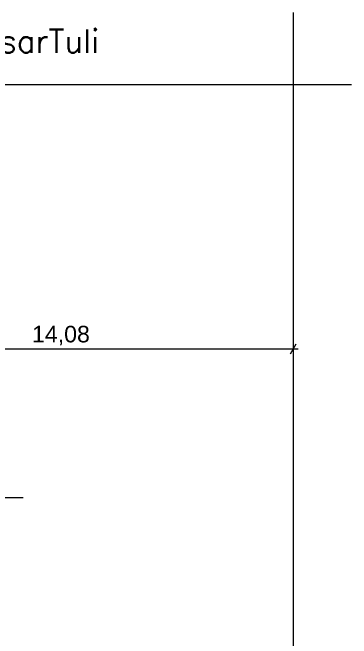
# Model space of a CAD drawing. Header units: metres. Extents: x 476297 to 476657, y 4620828 to 4621206.
# Drawn here: x 476438.05 to 476448.29, y 4621110.8 to 4621129.7 of the extents above; entities that cross this region are included whole.
import ezdxf

# ---------------------------------------------------------------- set-up
doc = ezdxf.new("R2010")
doc.units = ezdxf.units.M
doc.header["$MEASUREMENT"] = 0
for name, color, linetype in [('Annotation - Text_Pen_No__7_Pen_No__7', 7, 'Continuous'), ('New_________ _________ ___2', 7, 'Continuous'), ('Newshenobebi', 7, 'Continuous'), ('NewStructural - Bearing', 7, 'Continuous'), ('zoma', 7, 'Continuous')]:
    doc.layers.add(name, color=color, linetype=linetype)
doc.styles.add('GENERATED_STYLE_2', font='arial.ttf')
doc.linetypes.add('Break', pattern='A,0,[1,A-1 áƒ¡áƒ\x90áƒ®áƒšáƒ˜ - áƒ›áƒ¨áƒ”áƒœáƒ”áƒ‘áƒšáƒ”áƒ‘áƒ¡1.Shx,S=0.015679,R=0,X=0,Y=0],-1.975557,0', length=1.975557)
doc.dimstyles.new('GENERATED_STYLE__10', dxfattribs={"dimtxt": 0.5, "dimasz": 0.228, "dimexe": 0.18, "dimexo": 0.003, "dimgap": 0.09, "dimtad": 1, "dimtih": 1, "dimtoh": 1, "dimzin": 0, "dimdsep": 46, "dimtxsty": 'GENERATED_STYLE_2', "dimblk": 'ARROWHEAD_2', "dimblk1": 'ARROWHEAD_2', "dimblk2": 'ARROWHEAD_2', "dimcen": 0.09, "dimclrd": 1, "dimclre": 1, "dimclrt": 1, "dimadec": 0, "dimazin": 0, "dimtfac": 1, "dimtdec": 4, "dimtmove": 0, "dimatfit": 3, "dimfxl": 1, "dimtolj": 1, "dimtzin": 0, "dimarcsym": 0})

# ---------------------------------------------------------------- blocks, each defined once
blk = doc.blocks.new('*D309', base_point=(476844.527, 4621385.791))
at = {"layer": 'zoma', "color": 1, "linetype": 'Continuous', "lineweight": 0, "transparency": 16777216}
for p, q in [((476432.542, 4621119.699), (476432.368, 4621119.399)), ((476432.455, 4621119.324), (476432.455, 4621119.774)), ((476446.446, 4621119.399), (476446.62, 4621119.699)), ((476446.533, 4621119.324), (476446.533, 4621119.774)), ((476432.308, 4621119.549), (476432.455, 4621119.549)), ((476432.455, 4621119.549), (476446.533, 4621119.549)), ((476446.533, 4621119.549), (476446.68, 4621119.549))]:
    blk.add_line(p, q, dxfattribs=at)
at = {"layer": 'zoma', "color": 1, "lineweight": 0, "transparency": 16777216, "insert": (476438.639, 4621119.649), "char_height": 0.5, "attachment_point": 7, "style": 'GENERATED_STYLE_2'}
blk.add_mtext('\\A1;{\\pql;\\fArial CYR|b0|i0|c204|p34;14,08}', dxfattribs=at)
blk = doc.blocks.new('ARROWHEAD_2')
at = {"color": 0, "linetype": 'Continuous', "lineweight": 0}
for p, q in [((0, 0), (-1, 0)), ((-0.378, -0.655), (0.378, 0.655))]:
    blk.add_line(p, q, dxfattribs=at)

msp = doc.modelspace()

# ---------------------------------------------------------------- linework, layer by layer
at = {"layer": 'New_________ _________ ___2', "color": 1, "linetype": 'Continuous', "lineweight": 0}
msp.add_lwpolyline([(476377.767, 4621097.321), (476408.089, 4621096.34), (476446.534, 4621095.306), (476446.533, 4621129.705)], dxfattribs=at)
at = {"layer": 'Newshenobebi', "color": 1, "linetype": 'Continuous', "lineweight": 0}
msp.add_lwpolyline([(476438.376, 4621115.044), (476436.902, 4621115.044)], dxfattribs=at)
at = {"layer": 'NewStructural - Bearing', "color": 1, "linetype": 'Break', "lineweight": 0}
msp.add_line((476377.634, 4621127.534), (476448.289, 4621127.534), dxfattribs=at)

# ---------------------------------------------------------------- texts
at = {"layer": 'Annotation - Text_Pen_No__7_Pen_No__7', "color": 7, "linetype": 'Continuous', "lineweight": 0, "insert": (476440.667, 4621129.192), "char_height": 0.7, "attachment_point": 3}
msp.add_mtext('\\A1;{\\pqr;\\Ftxt.shx;3\\Ftxt.shx; sarTuli}', dxfattribs=at)

# ---------------------------------------------------------------- dimensions: what is measured, and where the dimension line sits
at = {"layer": 'zoma', "color": 1, "linetype": 'Continuous', "lineweight": 0}
dim = msp.add_linear_dim(base=(476446.533, 4621119.549), p1=(476432.455, 4621119.549), p2=(476446.533, 4621120.682), text='14,08', dimstyle='GENERATED_STYLE__10', dxfattribs=at)
dim.commit()
dim.dimension.update_dxf_attribs({"geometry": '*D309', "text_midpoint": (476439.479, 4621119.899), "dimtype": 160})

doc.saveas('drawing.dxf')
